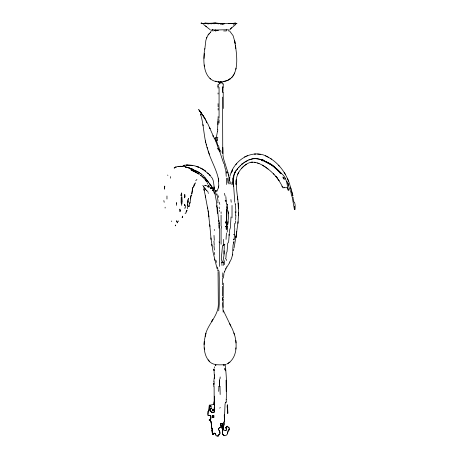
<?xml version="1.0" encoding="UTF-8"?>
<svg xmlns="http://www.w3.org/2000/svg" width="459" height="459" viewBox="0 0 459 459"><rect width="100%" height="100%" fill="white"/><g stroke="black" fill="none" stroke-linecap="round" stroke-linejoin="round"><path stroke-width="0.69" d="M234.509 227.526L234.784 223.298M214.29 375.301L214.106 371.624M223.573 421.987L223.39 425.023L223.757 425.482L223.114 426.767M234.784 228.077L234.142 239.564L233.591 239.472L234.142 238.921M226.235 399.565C226.757 389.846 226.7 380.041 225.776 370.338L224.675 369.604L224.308 368.319M166.961 199.034L166.961 196.004M181.207 195.815L181.666 192.878L181.942 203.905M181.207 197.381L181.116 202.253L181.575 205.374M187.456 205.557L187.547 203.905M235.243 43.812L234.601 40.593L235.61 47.122L235.427 45.464C237.257 58.161 239.982 80.365 221.823 81.857C203.119 83.607 202.459 61.747 204.823 48.591M204.089 344.606L204.456 339.735L206.022 333.211M217.6 129.558L217.968 119.816M218.059 121.377L217.968 124.596M223.298 87.279L223.206 84.158M218.794 186.079L218.427 178.172M218.977 220.263L219.62 231.382L219.528 266.398M213.831 386.604L213.923 383.208M213.831 404.436L214.261 401.585L213.831 404.436L210.796 404.987L210.583 406.978M223.481 278.16L223.94 273.564M222.472 300.955L222.563 297.644M226.052 239.38L226.419 232.948M223.206 297.644L223.298 283.123M220.171 376.954L220.079 378.612L219.62 379.254L219.528 386.237L219.987 386.604L220.171 394.51M231.015 216.958L230.372 227.71L229.546 230.28L228.628 241.95L227.71 243.333L227.067 251.601L226.235 253.534L225.868 258.406L225.134 259.048M236.253 179.641C235.846 191.569 239.351 203.337 238.462 215.3L238.554 212.821L238.095 221.731L235.886 237.452L236.528 233.04M224.124 423.737L224.491 418.958L224.216 416.565M235.886 215.208L235.61 219.712M237.911 223.39L238.003 221.731M226.694 364.182C237.647 358.496 237.532 343.171 233.958 332.936M218.151 116.597L218.059 119.816M217.692 131.119L217.784 129.558M214.106 378.612L213.831 381.733M224.216 249.03L224.216 244.894L224.858 244.251L223.298 244.343L223.573 239.38M226.603 208.868L226.419 220.079L225.96 222.472L226.419 223.114L226.878 228.077L226.603 229.729M226.511 211.995L226.574 210.951M222.563 284.689L222.655 278.252M224.399 260.609L224.399 264.654M236.253 179.733L236.161 181.299C236.362 174.202 240.74 167.919 246.546 164.11M210.52 419.05L209.235 419.601L210.52 419.05L210.893 417.208L210.429 415.647L207.858 415.097L208.134 411.419L208.684 410.868L209.052 409.216L209.327 405.079L211.352 406.731L211.628 407.466M214.106 386.604L214.198 402.692M207.95 414.087L208.134 411.419L208.776 410.868L209.052 409.216L209.327 405.079M212.729 434.489L213.647 433.566L213.28 434.398L212.729 434.489L212.637 430.169L212.362 428.603L211.719 427.96L211.536 423.737L210.612 420.61L209.143 420.151L210.52 420.61L211.077 422.079L211.719 428.052L212.27 428.695L211.811 431.179L212.637 434.214L213.188 434.214L213.555 433.474L213.096 434.214M219.436 380.356L219.345 386.237L218.886 386.604L218.702 391.384M247.562 160.713C242.88 162.727 239.11 166.508 236.161 170.547L235.794 170.731C232.856 174.649 232.977 179.836 233.224 184.512M214.565 368.87L214.473 370.889M224.124 249.581L223.94 255.646L222.839 262.261M229.913 183.961L230.005 182.768M227.159 406.089L227.526 404.895L227.802 413.261L227.526 404.895L227.159 405.997L227.71 413.169M217.692 138.285L217.784 137.184M222.839 272.83L222.655 277.334M214.473 374.751L214.29 378.52L214.29 376.862M227.251 232.024L227.434 226.419L225.317 226.419L226.144 226.786L226.144 229.087M232.765 252.06L232.306 253.993M233.958 241.216L233.04 245.261L232.673 251.417M170.364 176.612L170.364 178.172M190.026 202.253L189.475 203.905M224.491 423.829L224.308 425.114M214.29 188.098L214.198 189.016L213.923 186.905L214.657 190.301M235.61 203.905L234.968 203.813L235.427 204.364L235.886 212.087L235.427 215.208M214.382 406.089L214.657 396.163M187.547 202.344L187.731 200.686M204.364 53.554L204.089 58.425M204.272 341.301C203.796 347.905 204.295 355.57 208.868 360.78M227.71 224.858L228.077 221.64M232.489 184.512L233.315 176.704M235.335 223.298L235.519 220.813M236.62 233.04L236.804 231.382M180.932 195.723L181.116 194.163M187.364 208.776L187.915 200.686L188.098 199.309L188.649 198.667L188.098 199.309M190.491 198.942L190.95 195.632L191.592 194.989L191.042 195.723L189.934 203.262L189.292 203.905L188.924 206.665L189.108 205.466M192.419 189.2L191.776 194.071L192.786 187.731L193.612 186.905L194.255 184.237L194.989 183.778L195.356 182.768M217.509 131.119L216.315 137.643L215.391 137.918L216.223 141.596L217.05 142.238L217.692 145.182L218.61 145.824L219.528 149.869L220.446 150.512L220.997 152.072M227.067 426.216L226.603 427.042L225.501 427.685L227.343 426.216L229.087 427.777L229.27 429.802L228.352 430.169L227.251 434.306L225.685 435.683L223.94 435.683L223.665 434.948L222.472 434.489L222.747 430.077L222.288 428.236L221.364 427.685L222.288 428.327C223.59 430.955 221.209 434.329 224.032 435.683L223.573 434.948M175.327 225.776L175.694 224.95M182.125 217.6L182.493 216.126M184.879 197.29L185.063 195.815M218.059 84.892L218.059 86.728M184.512 205.557L184.696 204.18L184.971 205.557M235.886 237.636L236.069 236.253L234.05 248.021M184.696 197.106L184.788 194.438L184.329 197.84M235.794 349.11L235.978 347.824M216.958 191.042L215.391 190.858L216.958 191.042L218.427 187.823L218.702 185.987M226.511 428.419L225.409 427.777L226.511 428.327L226.511 430.077L225.042 430.444L223.665 429.985L223.481 427.318L221.921 426.859L221.456 425.849L220.354 425.482L220.63 423.646L222.196 423.737L223.39 426.767L223.206 427.501L223.114 426.859M222.747 152.623L222.563 97.113M228.811 183.87L229.087 177.163M227.618 224.858L228.536 216.866L228.352 211.995M233.499 250.866L233.774 249.214M220.354 425.482L220.63 423.646M164.477 188.557L164.752 186.079L164.477 189.292M184.879 208.593L185.155 207.216M218.702 310.789L219.253 304.265L219.253 278.252L219.069 271.82L218.61 270.076M210.796 404.987L210.612 406.949M224.216 415.831L224.308 414.729M218.427 187.823L218.673 186.658M226.235 399.473L226.235 402.044L225.409 402.6L225.042 404.345L224.308 421.987M182.309 217.6L182.493 216.768M186.262 211.995L186.905 210.337M232.581 255.003L232.765 254.177L231.382 258.865L229.821 261.986M219.161 84.249L219.436 83.056L218.794 81.765M217.692 139.209L217.141 140.953L216.682 140.402L216.958 137.826L216.315 137.643M205.098 336.43C206.929 324.611 218.536 316.285 218.335 304.174L218.059 272.279M235.794 69.269L236.069 68.167M224.216 272.738L224.491 271.636M210.429 419.05L210.893 417.3L210.429 415.647L207.858 415.097M176.336 221.921L176.704 220.538L177.071 221.823M233.224 182.952L233.866 176.245L235.151 171.832M225.685 269.249L226.603 266.765M229.27 262.996L229.546 261.986M186.721 211.163L186.997 210.245M225.685 269.341L225.96 268.417M213.188 434.398L214.657 433.107L216.315 435.866L218.151 436.05L218.518 435.04C220.561 434.621 220.062 432.08 219.528 430.628L218.702 430.077L218.61 428.511L220.446 427.134M229.179 29.933L226.694 29.749L226.327 30.942L223.665 30.942M224.767 365.743L225.134 364.549L225.593 364.641M217.417 213.555L216.591 202.253L215.024 194.163L214.749 193.153L214.106 193.061L213.831 190.583L212.637 190.674L213.096 189.2L212.821 188.282L209.327 183.227M209.602 185.803L209.052 187.547L208.317 185.155M227.434 433.382L228.352 430.169M206.573 38.022L208.134 34.895L210.52 32.325M192.235 189.2L192.786 187.547M210.796 188.741L211.26 187.364L210.429 187.364L210.337 188.465L210.796 188.741L212.087 188.282L212.546 187.088L213.831 190.583M216.958 205.557L216.774 206.665L217.417 207.766L218.702 221.64M229.913 176.336C233.62 159.95 253.127 147.574 268.607 157.403M227.434 204.639L226.694 204.089L226.235 202.344L225.868 196.647M226.694 204.089L227.434 204.364C227.119 211.679 226.103 219.052 227.159 226.419L227.434 226.419M210.612 32.417L211.077 31.04M231.382 173.026L232.581 169.899L232.306 170.639M234.233 74.048L234.601 73.038M193.52 186.905L194.989 183.778M211.077 30.483L212.27 29.657L214.657 30.024L226.694 29.749M218.151 436.05L218.518 435.04L219.62 434.489M204.548 118.715L204.364 117.515M224.583 271.728L225.317 269.984M232.024 171.373L232.581 170.082M234.784 202.253L233.683 186.446L233.315 185.987L233.499 183.594M206.848 37.196L205.839 40.501L204.823 49.142M214.29 367.676L214.657 366.85M213.372 23.501L214.106 23.868L215.024 22.95L211.995 23.501L205.098 23.042L204.364 23.776M204.823 23.684L201.059 23.134L202.712 23.501L204.823 23.225M214.106 23.225L216.132 23.134M222.839 83.24L223.022 84.158M177.254 222.747L177.622 222.747L177.254 222.747L177.163 221.731M240.023 166.043L240.665 165.401M241.859 164.293L242.323 163.834M237.544 174.495L238.737 172.108M243.7 162.916C248.617 158.86 255.795 157.357 261.802 159.881L263.185 159.789L261.527 160.53L263.093 160.621L265.663 161.723L274.029 166.41L281.287 173.393M219.253 223.757L218.886 223.206L219.161 222.655M213.739 369.971L213.739 369.053M236.161 170.547L234.784 173.209M212.913 319.332L211.628 321.633L212.362 320.348M218.61 428.511L221.181 426.491L223.481 427.318L223.665 429.985M237.269 169.532L237.544 168.705M226.878 267.132L229.27 263.179M178.081 221.64L178.54 220.905M273.294 165.676L273.111 165.951L269.158 163.284L263.736 160.713M232.948 76.068L233.774 74.874M229.087 180.284L229.821 179.366L228.995 179.458M196.922 179.458L195.729 180.748M239.013 167.053L238.462 167.696M229.087 178.723L229.913 177.897L229.362 177.346M224.216 244.894L223.114 245.261L222.472 246.087L221.272 258.956L222.196 262.261L223.298 262.261L223.665 265.388M211.811 430.628L212.178 428.695L211.719 428.236L211.628 425.39M209.602 33.243L208.134 34.895M225.409 223.206L225.96 222.563M228.995 235.335L229.546 234.692L229.087 234.325M208.134 411.511L208.776 410.868M230.097 29.198L231.566 27.638M235.886 164.569L236.712 163.651M230.097 29.29L235.61 24.511M231.474 77.726L232.306 76.9M248.755 159.979L252.892 158.688M241.491 168.43L243.884 166.135M213.831 417.392L212.27 417.3L212.178 415.739L213.831 415.647L213.831 417.392L212.27 417.392L212.27 415.739L213.831 415.647M228.444 79.837L230.556 78.46M217.968 84.708L218.518 84.249M226.144 226.786L227.159 226.419M244.71 165.492L245.72 164.661M229.821 79.103L230.647 78.46M213.005 23.593L213.372 23.317M226.235 402.044L225.409 402.6M219.62 408.114L220.354 407.558M185.063 213.555L186.079 212.913L185.895 211.995M203.721 23.501L202.803 23.776L201.059 23.134L201.885 23.225M174.219 167.971L175.51 167.053L176.52 166.961L175.51 167.053M226.235 176.428L225.685 169.073L225.134 168.43L224.216 163.926L223.665 163.375L219.436 150.695L218.61 149.037L217.6 148.762L218.61 149.037C217.216 145.48 216.034 141.005 214.198 138.102L207.95 124.045L204.364 117.607L200.503 112.002L201.61 113.568L201.059 113.195M245.812 164.661C252.926 159.021 262.06 164.259 268.056 169.073M229.913 362.162L227.985 363.356M218.518 435.132L219.528 434.489M174.219 168.063L174.954 167.42M212.729 23.409L210.893 23.868L211.995 23.501M233.224 25.061L233.958 24.602M229.27 429.71L228.352 430.261L229.27 429.802L229.179 428.603M220.263 24.143L223.573 24.052L225.042 23.501L231.657 23.501L235.61 23.042L235.702 23.409L234.692 24.052L235.702 23.776M227.71 80.296L228.536 79.837M213.555 30.942L214.749 30.3L215.3 30.942L218.518 30.3M218.702 81.765L219.069 82.689L220.63 81.949M205.098 23.134L205.839 23.317M235.702 23.317C232.851 24.275 239.764 23.329 235.794 23.593M174.219 167.879L174.954 167.512M244.527 156.944L245.812 156.301M236.896 169.348L237.269 169.164M175.235 225.776L175.602 225.685M208.684 185.987L207.124 186.721L208.684 186.997M241.767 164.018L242.966 163.467M246.638 156.026L247.745 155.567M222.013 265.48L221.737 262.445L222.196 262.261M214.198 23.042L207.124 23.409M226.694 80.572L223.481 81.49M223.757 244.894L223.114 245.261M225.134 364.549L224.216 364.733C218.461 364.916 211.794 365.525 208.134 359.954L209.694 361.612M225.042 430.444L226.511 429.985M222.104 24.143L224.216 23.593M178.356 166.502L179.09 166.319L177.53 166.594L181.483 166.319L180.008 166.227M188.098 167.787L189.383 167.971L185.338 166.961L190.95 168.43L193.612 169.623M183.135 165.492C191.047 163.966 199.55 166.25 205.747 171.373M228.995 234.784L229.546 234.692M220.997 426.216L221.554 426.124L222.104 426.95M216.591 23.225L224.216 23.684M183.135 165.401L184.696 165.217M221.737 262.445L223.298 262.261M230.831 23.317L228.261 23.593M219.436 83.056L221.272 83.148M212.27 409.308L213.739 409.216L213.739 410.776L212.27 410.776L212.27 409.308L213.739 409.308M212.27 410.776L213.739 410.685M215.391 137.918L216.958 137.826M186.354 165.125L192.786 165.492M250.958 162.182L252.616 162.09M215.3 22.95L216.866 23.409L224.767 23.684M212.087 412.704L211.352 411.603L210.153 410.96L210.061 409.124L211.719 408.481L210.061 409.124L210.061 410.96L212.087 412.704L213.923 412.612L214.473 410.868L214.29 401.034M234.876 23.134L235.702 23.225M216.866 23.409L220.538 23.501M231.474 23.409L233.224 23.501M234.509 23.593L232.765 23.409M207.491 23.868L208.96 23.868M254.269 154.092L255.921 154.092M253.626 158.412C260.299 158.768 266.604 161.522 272.279 164.936L271.636 165.309C276.054 167.374 278.022 172.263 282.388 174.219C286.232 177.96 287.087 183.267 287.81 188.374L288.728 189.2L288.269 190.766L287.994 189.108L287.351 189.2L287.259 187.639L284.414 187.731L283.955 187.088L283.863 187.731L282.847 187.823C279.376 179.658 273.426 172.831 266.214 167.604M186.262 165.125L187.915 165.125M182.952 166.319L181.575 166.319L184.604 166.502M194.622 170.455L197.565 171.557L202.436 174.862M228.995 177.897L229.913 177.897M205.19 185.711L207.216 185.711M233.315 185.987L233.866 185.987M281.929 186.17L282.48 186.813M202.803 185.338L206.389 190.301L207.124 190.301M293.599 199.034L293.783 201.977L294.615 202.344L295.166 205.19L295.074 209.511L294.339 206.292L294.431 209.602L292.039 196.188L291.488 195.815L291.029 192.602L288.086 184.696L288.636 185.436L287.168 181.758L286.617 181.299M226.235 200.778L225.134 200.778L226.052 201.329M226.694 205.649L226.786 207.307L227.526 207.307M226.786 208.868L227.618 208.868M218.886 386.604L219.987 386.604M211.995 412.612L213.923 412.612L214.473 410.776L214.198 407.466M222.839 425.023L223.39 425.023M222.931 425.39L223.206 427.501L223.757 425.849L221.181 425.114L220.538 423.829M215.948 435.04L215.483 433.657L213.831 433.566M213.28 434.398L212.729 434.398L212.27 428.511M217.141 435.958L218.243 435.958M216.682 23.225L218.61 23.317M257.488 154.092L260.792 154.459M208.868 23.501L206.022 23.593M221.181 425.114L223.481 425.482M228.352 30.851L229.179 30.942M235.886 212.087L235.06 211.995L235.702 212.637M216.034 140.311L216.682 140.402M205.557 189.2L204.915 189.108L204.731 188.374M189.751 168.246L192.694 169.256M235.794 23.684L236.345 23.776M233.499 234.601L234.509 234.784M224.032 23.501L224.491 23.501M233.499 242.782L233.958 242.874M213.555 136.082L212.729 135.898L213.555 136.449M184.788 166.686L186.721 167.328M215.483 81.123L217.05 81.49M224.124 23.501L224.491 23.593M205.007 118.715L204.18 118.066L203.813 116.873M214.198 138.102L214.565 138.193M273.386 166.41L274.763 166.961L274.212 166.227M254.269 162.182L255.738 162.549M218.886 223.206L219.253 223.298M215.3 365.559L215.948 365.743L215.483 364.457M196.096 166.41L198.85 167.237M204.456 185.436L205.374 185.711M261.802 160.346L262.634 160.621L262.634 160.989M193.245 170.914L195.54 171.741M257.488 163.008L259.048 163.559M191.225 170.18L196.372 172.2M209.97 128.084L209.511 127.9L210.245 128.64M191.225 169.991L195.821 172.108M197.657 166.869L198.758 167.328M264.103 161.172L270.81 164.661M190.491 168.522L196.647 171.19M197.198 171.741L198.024 172.108M190.583 169.532L199.401 174.403M221.823 82.689L222.839 83.148M200.876 168.246L204.18 170.272M191.225 169.807L192.602 170.455M198.758 109.615L199.952 111.451M271.544 165.401L272.462 165.86M273.662 166.686L277.334 169.348L281.47 173.485M265.388 155.842C276.22 160.472 284.396 170.369 288.545 181.207M229.087 427.777L227.893 427.134L227.343 426.216M193.428 170.914L194.438 171.465M220.354 425.298L221.181 425.757L221.181 426.491M215.948 23.134L218.427 23.96M194.438 171.373L195.729 172.108M270.443 158.504L271.544 159.147M263.46 165.768L262.353 165.125L265.388 167.053M200.876 168.155L201.977 168.797M211.077 185.711L203.997 176.428M203.538 24.511L210.245 29.749M192.694 170.272L193.428 170.731M274.212 167.328L278.9 171.19L280.093 173.118M261.71 159.881L262.261 160.254L262.078 159.606L262.634 160.071M229.179 180.284L230.005 181.299M204.272 170.272L210.245 175.51M210.704 176.428C213.911 178.907 213.515 183.594 214.198 187.18M214.657 433.107L215.483 433.657M197.106 172.842L198.575 173.852M209.97 78.46L210.704 79.011M198.667 109.615L199.217 110.258M200.594 175.235L201.335 175.786M200.503 175.235L203.905 178.172L206.206 181.024M211.26 187.364L212.087 188.006M207.583 172.934L208.593 173.76M284.964 177.989L285.607 178.631M204.915 170.731L205.557 171.282M225.226 370.247L225.868 370.797M211.719 428.052L212.362 428.603M218.977 241.95L219.712 242.599M205.649 25.985L206.481 26.72M273.294 173.577L274.121 174.311M278.343 165.217L279.175 166.043M199.585 110.808L200.594 112.094M219.528 151.246L218.335 149.221M231.474 184.329L230.923 183.778L231.107 182.768L230.647 181.942M201.426 174.219L198.299 172.016M203.997 178.081L202.436 176.428M209.878 184.145L210.429 184.696M213.923 191.317L214.749 193.153M226.786 207.307L227.343 207.858L227.434 208.868M165.125 208.042L165.125 207.216M210.153 175.418L209.327 174.495L210.061 175.327M206.848 180.1L208.684 182.401M275.681 176.061L277.15 177.897M207.491 181.116L204.731 177.346M207.399 191.225L208.042 191.96M225.409 221.823L225.96 222.472M276.416 176.795L277.242 177.805M211.077 185.895L211.719 186.721M284.138 172.475L285.515 174.495M278.343 179.641L279.083 180.748L277.701 178.723M205.374 179.917L206.665 181.85L206.298 181.207M203.905 187.456L203.446 186.538M233.591 239.472L233.958 240.023M171.373 220.997L171.741 221.548M229.729 31.132L233.132 35.722L234.968 42.251M203.905 116.873L203.079 115.404M201.335 113.195L201.059 112.736L202.528 114.853M213.464 369.604L213.739 370.063M229.638 323.744L232.489 329.258L234.509 334.863M287.994 183.135L288.545 184.237M205.557 120L204.731 118.25M230.831 326.045L223.39 310.605M164.202 202.253L163.834 200.594M207.124 182.584L207.858 184.145M287.535 178.631L289.285 182.952L292.957 195.723M209.602 154.826L208.225 151.063M212.087 188.282L212.362 188.924M212.362 190.026L212.637 190.674M214.932 260.333L214.565 259.048M167.696 175.045L167.879 175.51M202.987 115.771L203.262 116.506M227.71 172.108L228.811 176.245M201.61 113.66L201.977 114.67M218.794 181.207C217.17 169.813 210.348 160.065 207.583 148.946C203.549 137.666 204.135 125.405 200.503 114.027M228.077 173.118L223.481 158.504L222.931 155.016M200.503 114.119L200.784 114.945M207.032 147.293L207.583 148.946M219.804 204.364L219.161 202.161M218.059 201.145L216.958 193.979M208.317 185.338L208.501 185.895M206.389 190.301L206.573 190.858M225.593 368.961L225.776 369.512L225.226 365.559M215.391 190.95L216.223 194.989M291.121 189.292L290.478 187.18L290.754 188.098M224.399 193.337L225.134 196.004M206.206 144.074L206.481 144.998M212.27 29.657L212.637 30.942M206.114 120.918L206.573 122.846M217.05 268.607L213.096 252.335L210.893 237.911M213.831 370.338L214.014 370.981M219.528 430.628L219.895 433.474M216.499 262.445L216.034 260.425M291.58 190.95L292.222 193.704M222.196 152.072L222.563 153.633M227.802 210.429L228.536 213.555M205.374 140.861L205.747 142.422M203.905 189.016L205.649 197.381M202.895 124.596L203.171 125.789M217.692 270.076L217.968 271.269M203.813 188.741L204.272 190.766M208.134 192.602L208.317 193.428M205.282 195.815L208.317 211.995L209.878 226.511M292.498 194.438L292.773 195.815M292.222 194.071L292.406 194.989M217.509 267.04L217.876 269.341M232.948 178.172L233.224 179.733M228.444 174.77L228.72 176.336M226.327 171.557L226.603 173.118M207.491 207.216L207.766 208.776M223.206 312.258L222.472 302.515M293.049 197.29L293.232 198.391M214.382 252.427L214.749 254.636M211.719 244.343L211.995 245.995M185.155 205.466L185.436 207.124M204.18 347.824L204.456 349.477M212.27 431.821L212.637 434.214M227.251 407.466L227.618 410.96M211.169 421.987L211.719 426.95M292.222 194.255L292.314 194.897M223.573 364.549L223.757 365.834M176.704 203.905L176.52 202.62L176.612 205.374M237.452 196.831L237.819 199.86M238.187 205.557L238.37 208.776M204.18 64.948L204.364 66.509M211.077 239.472L209.786 224.767M222.196 423.829L222.38 425.39M182.034 202.161L181.85 197.381M210.612 417.208L210.824 419.004M231.198 202.253L230.923 199.585M218.059 88.111L217.968 85.718M227.985 182.952L227.526 178.081M236.069 342.953L235.794 340.285M219.161 207.032L219.345 208.684M214.29 240.298L214.014 235.427M214.382 250.04L214.014 245.904M208.96 216.866L208.134 210.888M210.796 418.958L210.52 415.556M211.26 422.079L211.444 423.829M214.198 245.169L213.923 241.032M214.29 229.454L214.382 230.464M219.436 210.337L219.528 211.438M222.472 433.474L222.563 434.581M226.511 259.324L226.603 260.517M217.784 201.794L217.876 202.987M238.095 203.079L238.278 205.557M226.052 380.172L226.235 391.475M227.618 406.089L227.71 407.558M226.603 178.172L226.694 184.512M236.069 182.86L236.161 184.512M218.151 106.855L218.059 103.642M232.024 205.466L232.024 217.876M219.069 87.279L219.069 118.158M213.831 383.208L213.923 384.952M210.612 409.032L210.704 410.776M236.069 181.299L236.069 184.512M235.794 47.673L235.794 48.499M224.124 250.775L224.124 254.085M223.298 108.513L223.206 92.334M223.206 299.302L223.206 307.387M223.114 153.541L223.114 154.276M223.022 87.279L222.931 92.425M223.022 153.082L222.839 147.385M222.931 297.644L222.931 299.302M222.563 86.544L222.563 92.334M222.563 286.341L222.563 295.992M221.823 81.765L221.823 82.322L220.079 81.857L220.079 82.23M221.089 211.903L221.089 213.464M221.089 215.116L221.089 225.685A4.395 4.395 0 0 1 221.089 228.903L221.089 244.251M219.069 119.816L219.069 123.029M218.977 228.169L218.886 224.583M218.702 428.511L218.702 430.077M218.518 195.815L218.518 197.381M218.151 108.422L218.151 110.074M218.059 92.982L218.059 93.992M215.3 29.749L215.3 30.942M214.106 381.641L214.106 383.208M213.739 415.739L213.739 417.3M210.612 409.124L210.612 410.868M188.282 200.686L188.282 202.344M180.192 210.337L180.008 211.719L179.825 209.052L180.192 210.337M188.557 206.567L188.833 206.665L188.557 206.567M222.196 423.737L220.94 423.37L222.196 423.737M203.354 175.877L202.987 175.51L203.354 175.877M283.765 177.713L282.847 176.979L283.214 178.172L284.322 179.366L283.765 177.713M199.86 110.992L200.135 111.543L199.86 110.992"/></g></svg>
